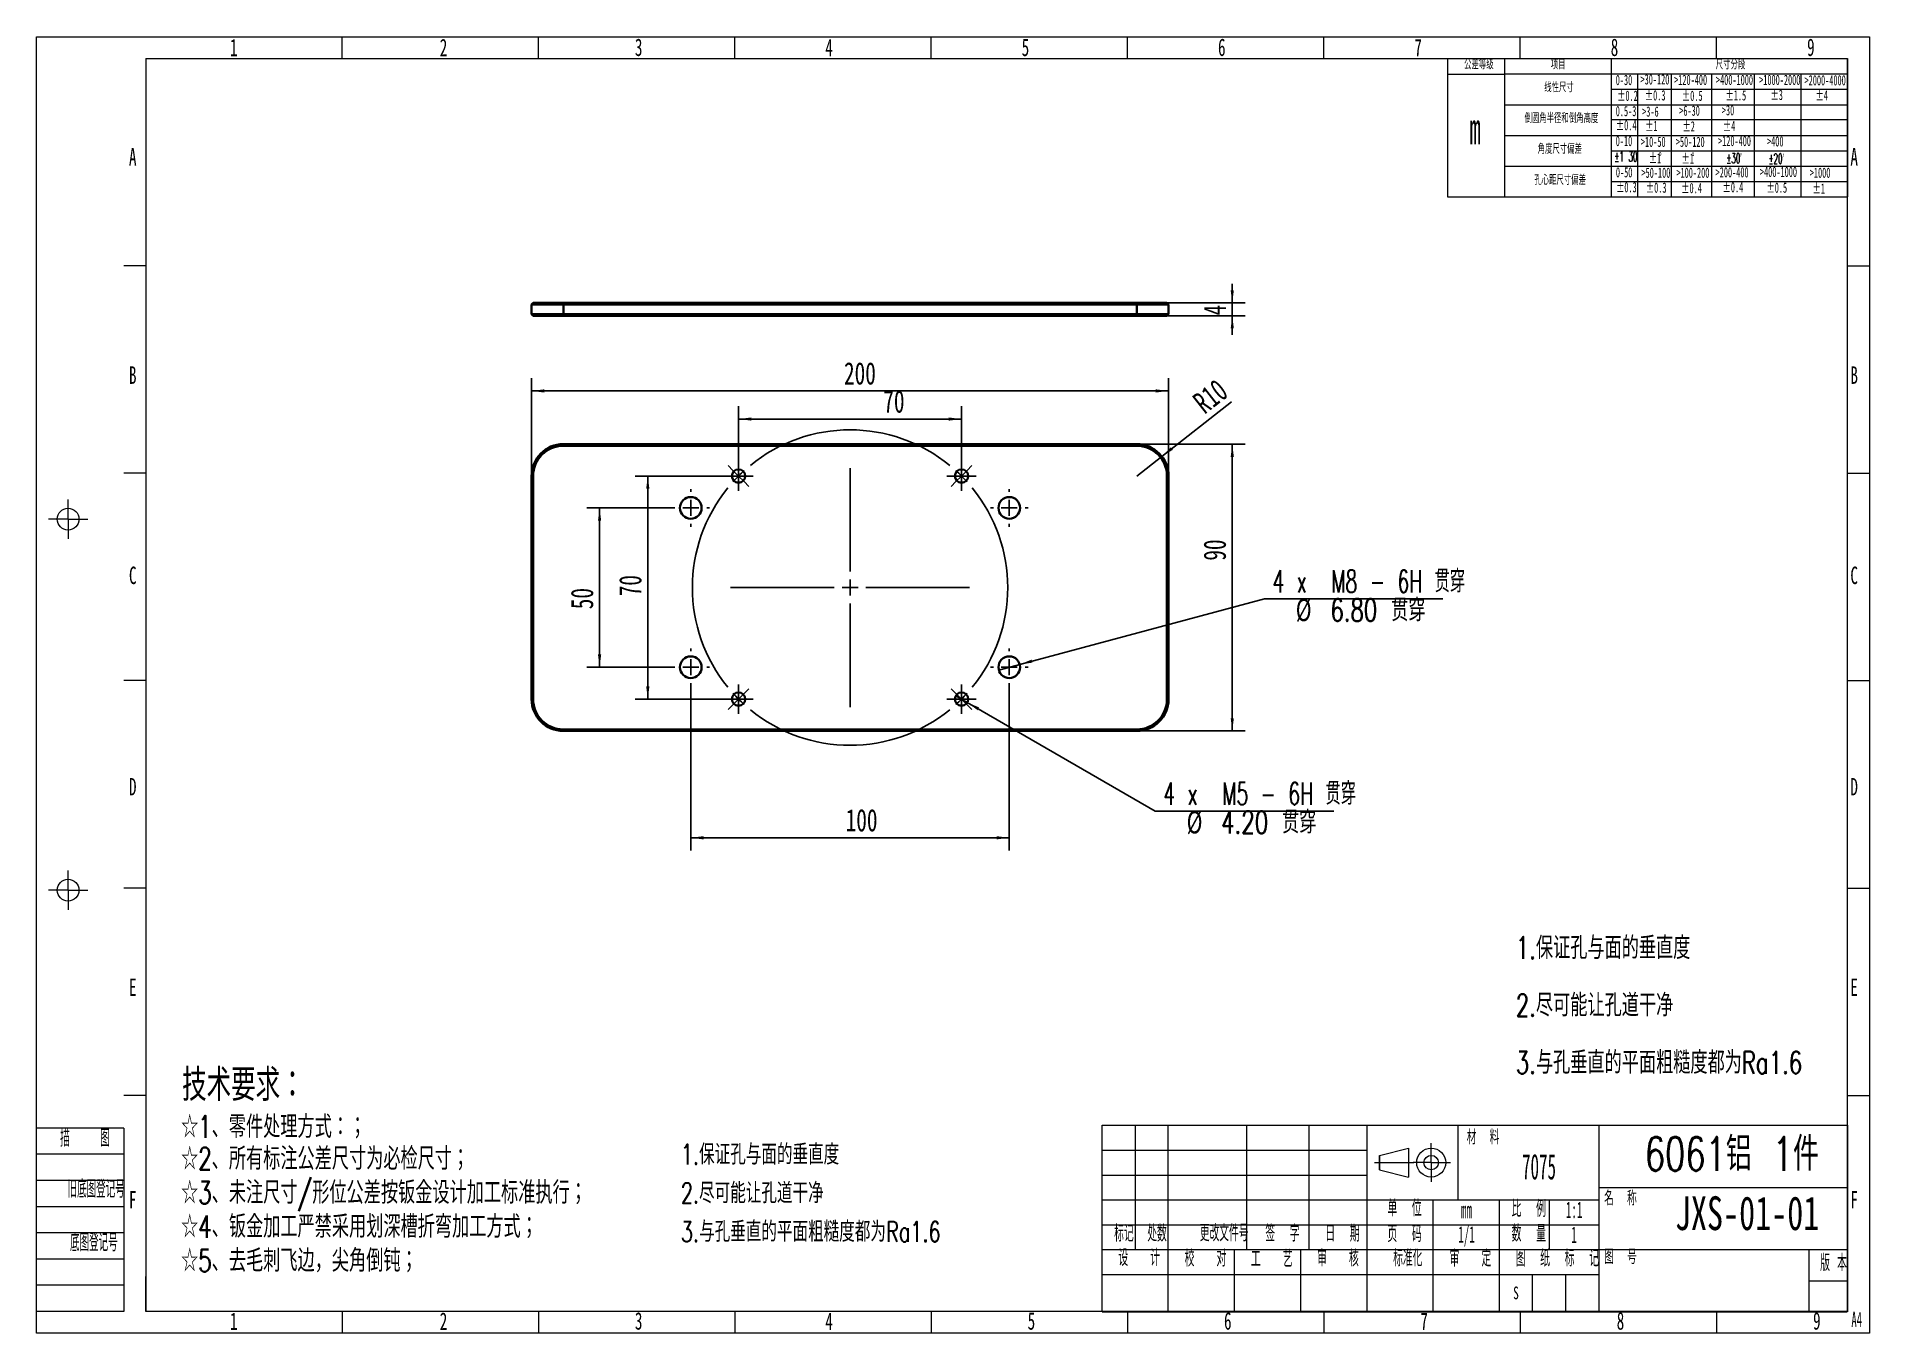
# Model space of a CAD drawing. Header units: millimetres. Extents: x 5 to 292, y 3 to 206.
import ezdxf

# ---------------------------------------------------------------- set-up
doc = ezdxf.new("R2010")
doc.units = ezdxf.units.MM
doc.layers.add('10', color=7, linetype='Continuous')
doc.layers.add('SLD-0', color=7, linetype='Continuous')
doc.layers.add('粗实线层', color=7, linetype='Continuous', lineweight=25)
doc.styles.add('SLDTEXTSTYLE0', font='TXT', dxfattribs={"width": 0.7, "bigfont": 'bigfont'})
doc.styles.add('SLDTEXTSTYLE1', font='TXT', dxfattribs={"width": 0.7})
doc.styles.add('SLDTEXTSTYLE10', font='TXT', dxfattribs={"width": 0.510549})
doc.styles.add('SLDTEXTSTYLE11', font='TXT', dxfattribs={"width": 0.516878})
doc.styles.add('SLDTEXTSTYLE12', font='TXT', dxfattribs={"width": 0.516878, "bigfont": 'bigfont'})
doc.styles.add('SLDTEXTSTYLE13', font='TXT', dxfattribs={"width": 0.62, "bigfont": 'bigfont'})
doc.styles.add('SLDTEXTSTYLE2', font='TXT', dxfattribs={"width": 0.49, "bigfont": 'bigfont'})
doc.styles.add('SLDTEXTSTYLE3', font='TXT', dxfattribs={"width": 0.495, "bigfont": 'bigfont'})
doc.styles.add('SLDTEXTSTYLE4', font='TXT', dxfattribs={"width": 0.496, "bigfont": 'bigfont'})
doc.styles.add('SLDTEXTSTYLE5', font='TXT', dxfattribs={"width": 0.5125, "bigfont": 'bigfont'})
doc.styles.add('SLDTEXTSTYLE6', font='TXT', dxfattribs={"width": 0.49})
doc.styles.add('SLDTEXTSTYLE7', font='TXT', dxfattribs={"width": 0.638186})
doc.styles.add('SLDTEXTSTYLE8', font='TXT', dxfattribs={"width": 0.484951, "bigfont": 'bigfont'})
doc.styles.add('SLDTEXTSTYLE9', font='TXT', dxfattribs={"width": 0.454852, "bigfont": 'bigfont'})
doc.dimstyles.new('SLDDIMSTYLE0', dxfattribs={"dimtxt": 3.5, "dimasz": 2, "dimexe": 0, "dimexo": 0.0625, "dimgap": 0.875, "dimtad": 2, "dimlfac": 2, "dimrnd": 1e-09, "dimzin": 12, "dimdsep": 46, "dimtxsty": 'SLDTEXTSTYLE1', "dimsah": 1, "dimcen": 0.09, "dimadec": 0, "dimazin": 3, "dimtfac": 1, "dimtmove": 0, "dimatfit": 0, "dimfxl": 0, "dimfrac": 2, "dimtolj": 1, "dimtzin": 12, "dimarcsym": 0})
doc.dimstyles.new('SLDDIMSTYLE1', dxfattribs={"dimtxt": 3.5, "dimasz": 2, "dimexe": 0, "dimexo": 0.0625, "dimgap": 0.875, "dimtad": 2, "dimlfac": 2, "dimrnd": 1e-09, "dimzin": 12, "dimdsep": 46, "dimtxsty": 'SLDTEXTSTYLE1', "dimsah": 1, "dimcen": 0.09, "dimadec": 0, "dimazin": 3, "dimtfac": 1, "dimtofl": 0, "dimtmove": 0, "dimatfit": 3, "dimfxl": 0, "dimfrac": 2, "dimtolj": 1, "dimtzin": 12, "dimarcsym": 0})
doc.dimstyles.new('SLDDIMSTYLE2', dxfattribs={"dimtxt": 3.5, "dimasz": 2, "dimexe": 0, "dimexo": 0.0625, "dimgap": 0.875, "dimtad": 2, "dimlfac": 2, "dimrnd": 1e-09, "dimzin": 12, "dimdsep": 46, "dimtxsty": 'SLDTEXTSTYLE1', "dimsah": 1, "dimcen": 0, "dimadec": 0, "dimazin": 3, "dimtfac": 1, "dimtofl": 0, "dimtmove": 0, "dimatfit": 3, "dimfxl": 0, "dimfrac": 2, "dimtolj": 1, "dimtzin": 12, "dimarcsym": 0})
doc.dimstyles.new('SLDDIMSTYLE3', dxfattribs={"dimtxt": 3.5, "dimasz": 2, "dimexe": 0, "dimexo": 0.0625, "dimgap": 0.875, "dimtad": 0, "dimtih": 1, "dimtoh": 1, "dimdec": 6, "dimlfac": 2, "dimrnd": 1e-09, "dimzin": 12, "dimdsep": 46, "dimtxsty": 'SLDTEXTSTYLE1', "dimblk1": 'NONE', "dimsah": 1, "dimcen": 0, "dimadec": 0, "dimazin": 3, "dimtfac": 1, "dimtmove": 0, "dimatfit": 3, "dimldrblk": 'NONE', "dimfxl": 0, "dimfrac": 2, "dimtolj": 1, "dimtzin": 12, "dimarcsym": 0})

# ---------------------------------------------------------------- blocks, each defined once
blk = doc.blocks.new('SW_NOTE_0')
at = {"layer": '粗实线层', "color": 0, "char_height": 3.5, "attachment_point": 1, "style": 'SLDTEXTSTYLE0'}
for s, insert in [('1.保证孔与面的垂直度', (0, 4.51)), ('2.尽可能让孔道干净', (0, -4.49)), ('3.与孔垂直的平面粗糙度都为Ra1.6', (0, -13.49))]:
    blk.add_mtext(s, dxfattribs=dict(at, insert=insert))
blk = doc.blocks.new('SW_NOTE_0_1')
at = {"layer": 'SLD-0', "color": 0, "char_height": 3.5, "attachment_point": 1, "style": 'SLDTEXTSTYLE0'}
for s, insert in [('☆2、所有标注公差尺寸为必检尺寸；', (0, 4.51)), ('☆3、未注尺寸/形位公差按钣金设计加工标准执行；', (0, -0.82)), ('☆4、钣金加工严禁采用划深槽折弯加工方式；', (0, -6.15)), ('☆5、去毛刺飞边，尖角倒钝；', (0, -11.48))]:
    blk.add_mtext(s, dxfattribs=dict(at, insert=insert))
blk = doc.blocks.new('SW_NOTE_0_2')
at = {"layer": 'SLD-0', "color": 0, "char_height": 1.6, "attachment_point": 1, "style": 'SLDTEXTSTYLE11'}
for s, insert in [('±1', (0, 2.06)), ('°', (1.55, 2.19))]:
    blk.add_mtext(s, dxfattribs=dict(at, insert=insert))
blk = doc.blocks.new('SW_NOTE_0_3')
at = {"layer": 'SLD-0', "color": 0, "char_height": 1.6, "attachment_point": 1, "style": 'SLDTEXTSTYLE11'}
for s, insert in [('±1', (0, 2.06)), ('°', (1.55, 2.19))]:
    blk.add_mtext(s, dxfattribs=dict(at, insert=insert))
blk = doc.blocks.new('SW_NOTE_0_4')
at = {"layer": '粗实线层', "color": 0, "char_height": 3.175, "attachment_point": 1, "style": 'SLDTEXTSTYLE0'}
for s, insert in [('1.保证孔与面的垂直度', (0, 4.09)), ('2.尽可能让孔道干净', (0, -1.97)), ('3.与孔垂直的平面粗糙度都为Ra1.6', (0, -8.03))]:
    blk.add_mtext(s, dxfattribs=dict(at, insert=insert))
blk = doc.blocks.new('_D')
at = {"layer": '10'}
for p, q in [((192.19, 164.46), (192.19, 167.46)), ((177.19, 164.46), (194.19, 164.46)), ((192.19, 164.46), (192.19, 162.46)), ((177.19, 162.46), (194.19, 162.46)), ((192.19, 162.46), (192.19, 159.46))]:
    blk.add_line(p, q, dxfattribs=at)
for points in [[(192.19, 164.46), (192.44, 166.46), (191.94, 166.46)], [(192.19, 162.46), (191.94, 160.46), (192.44, 160.46)]]:
    blk.add_solid(points, dxfattribs=at)
at = {"layer": '10', "insert": (187.68, 162.52), "char_height": 3.5, "attachment_point": 1, "rotation": 90, "style": 'SLDTEXTSTYLE1'}
blk.add_mtext('4', dxfattribs=at)
blk = doc.blocks.new('_D_1')
at = {"layer": '10'}
for p, q in [((82.19, 137.31), (82.19, 152.66)), ((182.19, 137.31), (182.19, 152.66)), ((82.19, 150.66), (182.19, 150.66))]:
    blk.add_line(p, q, dxfattribs=at)
for points in [[(82.19, 150.66), (84.19, 150.41), (84.19, 150.91)], [(182.19, 150.66), (180.19, 150.91), (180.19, 150.41)]]:
    blk.add_solid(points, dxfattribs=at)
at = {"layer": '10', "insert": (131.24, 155.17), "char_height": 3.5, "attachment_point": 1, "style": 'SLDTEXTSTYLE1'}
blk.add_mtext('200', dxfattribs=at)
blk = doc.blocks.new('_D_2')
at = {"layer": '10'}
for p, q in [((177.19, 142.31), (194.19, 142.31)), ((192.19, 142.31), (192.19, 97.31)), ((177.19, 97.31), (194.19, 97.31))]:
    blk.add_line(p, q, dxfattribs=at)
for points in [[(192.19, 142.31), (191.94, 140.31), (192.44, 140.31)], [(192.19, 97.31), (192.44, 99.31), (191.94, 99.31)]]:
    blk.add_solid(points, dxfattribs=at)
at = {"layer": '10', "insert": (187.68, 124.03), "char_height": 3.5, "attachment_point": 1, "rotation": 90, "style": 'SLDTEXTSTYLE1'}
blk.add_mtext('90', dxfattribs=at)
blk = doc.blocks.new('_D_3')
at = {"layer": '10'}
for p, q in [((107.19, 104.36), (107.19, 78.55)), ((157.19, 104.36), (157.19, 78.55)), ((107.19, 80.55), (157.19, 80.55))]:
    blk.add_line(p, q, dxfattribs=at)
for points in [[(107.19, 80.55), (109.19, 80.3), (109.19, 80.8)], [(157.19, 80.55), (155.19, 80.8), (155.19, 80.3)]]:
    blk.add_solid(points, dxfattribs=at)
at = {"layer": '10', "insert": (131.5, 85.06), "char_height": 3.5, "attachment_point": 1, "style": 'SLDTEXTSTYLE1'}
blk.add_mtext('100', dxfattribs=at)
blk = doc.blocks.new('_D_4')
at = {"layer": '10'}
for p, q in [((104.24, 132.31), (90.87, 132.31)), ((92.87, 132.31), (92.87, 107.31)), ((104.24, 107.31), (90.87, 107.31))]:
    blk.add_line(p, q, dxfattribs=at)
for points in [[(92.87, 132.31), (92.62, 130.31), (93.12, 130.31)], [(92.87, 107.31), (93.12, 109.31), (92.62, 109.31)]]:
    blk.add_solid(points, dxfattribs=at)
at = {"layer": '10', "insert": (88.36, 116.41), "char_height": 3.5, "attachment_point": 1, "rotation": 90, "style": 'SLDTEXTSTYLE1'}
blk.add_mtext('50', dxfattribs=at)
blk = doc.blocks.new('_D_5')
at = {"layer": '10'}
for p, q in [((112.39, 137.31), (98.44, 137.31)), ((100.44, 137.31), (100.44, 102.31)), ((112.39, 102.31), (98.44, 102.31))]:
    blk.add_line(p, q, dxfattribs=at)
for points in [[(100.44, 137.31), (100.19, 135.31), (100.69, 135.31)], [(100.44, 102.31), (100.69, 104.31), (100.19, 104.31)]]:
    blk.add_solid(points, dxfattribs=at)
at = {"layer": '10', "insert": (95.93, 118.44), "char_height": 3.5, "attachment_point": 1, "rotation": 90, "style": 'SLDTEXTSTYLE1'}
blk.add_mtext('70', dxfattribs=at)
blk = doc.blocks.new('_D_6')
at = {"layer": '10'}
for p, q in [((114.69, 139.61), (114.69, 148.25)), ((149.69, 139.61), (149.69, 148.25)), ((149.69, 146.25), (114.69, 146.25))]:
    blk.add_line(p, q, dxfattribs=at)
for points in [[(114.69, 146.25), (116.69, 146), (116.69, 146.5)], [(149.69, 146.25), (147.69, 146.5), (147.69, 146)]]:
    blk.add_solid(points, dxfattribs=at)
at = {"layer": '10', "insert": (137.41, 150.76), "char_height": 3.5, "attachment_point": 1, "style": 'SLDTEXTSTYLE1'}
blk.add_mtext('70', dxfattribs=at)
blk = doc.blocks.new('_D_7')
at = {"layer": '10'}
for q in [(192.08, 148.96), (177.19, 137.31)]:
    blk.add_line((181.13, 140.39), q, dxfattribs=at)
blk.add_solid([(181.13, 140.39), (182.86, 141.43), (182.55, 141.82)], dxfattribs=at)
at = {"layer": '10', "insert": (185.69, 149.66), "char_height": 3.5, "attachment_point": 1, "rotation": 38.0245, "style": 'SLDTEXTSTYLE1'}
blk.add_mtext('R10', dxfattribs=at)
blk = doc.blocks.new('_D_8')
at = {"layer": '10'}
for p, q in [((148.78, 102.84), (150.6, 101.78)), ((150.6, 101.78), (180.11, 84.73)), ((180.11, 84.73), (208.13, 84.73))]:
    blk.add_line(p, q, dxfattribs=at)
blk.add_solid([(150.6, 101.78), (152.2, 100.57), (152.45, 101)], dxfattribs=at)
at = {"layer": '10', "char_height": 3.5, "attachment_point": 1}
for s, insert, style in [('4 x  M5 - 6H 贯穿', (181.36, 89.24), 'SLDTEXTSTYLE13'), ('%%c', (185.03, 84.74), 'SLDTEXTSTYLE1'), ('4.20 贯穿', (190.46, 84.73), 'SLDTEXTSTYLE0')]:
    blk.add_mtext(s, dxfattribs=dict(at, insert=insert, style=style))
blk = doc.blocks.new('_None')
blk = doc.blocks.new('_D_9')
at = {"layer": '10'}
for p, q in [((158.83, 107.75), (197.24, 118.03)), ((197.24, 118.03), (225.25, 118.03)), ((155.54, 106.87), (158.83, 107.75))]:
    blk.add_line(p, q, dxfattribs=at)
blk.add_solid([(158.83, 107.75), (160.83, 108.03), (160.7, 108.51)], dxfattribs=at)
at = {"layer": '10', "char_height": 3.5, "attachment_point": 1}
for s, insert, style in [('4 x  M8 - 6H 贯穿', (198.49, 122.55), 'SLDTEXTSTYLE13'), ('%%c', (202.16, 118.05), 'SLDTEXTSTYLE1'), ('6.80 贯穿', (207.59, 118.03), 'SLDTEXTSTYLE0')]:
    blk.add_mtext(s, dxfattribs=dict(at, insert=insert, style=style))
blk = doc.blocks.new('SW_CENTERMARKSYMBOL_0')
at = {"layer": '10', "color": 0}
for p, q in [((-0.88, 35.88), (-1.63, 36.63)), ((0, 35), (-0.88, 35.88)), ((0, 35), (0.88, 34.12)), ((17.5, 20), (17.5, 36.25)), ((35, 35), (34.12, 34.12)), ((35, 35), (35.88, 35.88)), ((35.88, 35.88), (36.63, 36.63)), ((0.88, 34.12), (1.63, 33.37)), ((34.12, 34.12), (33.37, 33.37)), ((15, 17.5), (-1.25, 17.5)), ((17.5, 17.5), (16.25, 17.5)), ((17.5, 17.5), (17.5, 18.75)), ((17.5, 17.5), (17.5, 16.25)), ((17.5, 17.5), (18.75, 17.5)), ((20, 17.5), (36.25, 17.5)), ((17.5, 15), (17.5, -1.25)), ((0, 0), (-0.88, -0.88)), ((0, 0), (0.88, 0.88)), ((0.88, 0.88), (1.63, 1.63)), ((34.12, 0.88), (33.37, 1.63)), ((35, 0), (34.12, 0.88)), ((35, 0), (35.88, -0.88)), ((-0.88, -0.88), (-1.63, -1.63)), ((35.88, -0.88), (36.63, -1.63))]:
    blk.add_line(p, q, dxfattribs=at)
for start, end in [(50.7877, 129.2123), (135, 137.8939), (132.1061, 135), (45, 47.8939), (42.1061, 45), (140.7877, 219.2123), (320.7877, 39.2123), (222.1061, 225), (312.1061, 315), (315, 317.8939), (225, 227.8939), (230.7877, 309.2123)]:
    blk.add_arc((17.5, 17.5), 24.75, start, end, dxfattribs=at)
blk = doc.blocks.new('SW_CENTERMARKSYMBOL_1')
at = {"layer": '10', "color": 0}
for p, q in [((0, 2.5), (0, 2.95)), ((-2.5, 0), (-2.95, 0)), ((0, 0), (-1.25, 0)), ((0, 0), (0, 1.25)), ((0, 0), (0, -1.25)), ((0, 0), (1.25, 0)), ((2.5, 0), (2.95, 0)), ((0, -2.5), (0, -2.95))]:
    blk.add_line(p, q, dxfattribs=at)
blk = doc.blocks.new('SW_CENTERMARKSYMBOL_2')
at = {"layer": '10', "color": 0}
for p, q in [((0, 2.5), (0, 2.95)), ((-2.5, 0), (-2.95, 0)), ((0, 0), (-1.25, 0)), ((0, 0), (0, 1.25)), ((0, 0), (0, -1.25)), ((0, 0), (1.25, 0)), ((2.5, 0), (2.95, 0)), ((0, -2.5), (0, -2.95))]:
    blk.add_line(p, q, dxfattribs=at)
blk = doc.blocks.new('SW_CENTERMARKSYMBOL_3')
at = {"layer": '10', "color": 0}
for p, q in [((0, 2.5), (0, 2.95)), ((-2.5, 0), (-2.95, 0)), ((0, 0), (-1.25, 0)), ((0, 0), (0, 1.25)), ((0, 0), (0, -1.25)), ((0, 0), (1.25, 0)), ((2.5, 0), (2.95, 0)), ((0, -2.5), (0, -2.95))]:
    blk.add_line(p, q, dxfattribs=at)
blk = doc.blocks.new('SW_CENTERMARKSYMBOL_4')
at = {"layer": '10', "color": 0}
for p, q in [((0, 2.5), (0, 2.95)), ((-2.5, 0), (-2.95, 0)), ((0, 0), (-1.25, 0)), ((0, 0), (0, 1.25)), ((0, 0), (0, -1.25)), ((0, 0), (1.25, 0)), ((2.5, 0), (2.95, 0)), ((0, -2.5), (0, -2.95))]:
    blk.add_line(p, q, dxfattribs=at)
blk = doc.blocks.new('SW_CENTERMARKSYMBOL_5')
at = {"layer": '10', "color": 0}
for p, q in [((-1.25, 0), (-2.3, 0)), ((0, 0), (-1.25, 0)), ((0, 1.25), (0, 2.3)), ((0, 0), (0, 1.25)), ((0, 0), (0, -1.25)), ((0, 0), (1.25, 0)), ((1.25, 0), (2.3, 0)), ((0, -1.25), (0, -2.3))]:
    blk.add_line(p, q, dxfattribs=at)
blk = doc.blocks.new('SW_CENTERMARKSYMBOL_6')
at = {"layer": '10', "color": 0}
for p, q in [((-1.25, 0), (-2.3, 0)), ((0, 0), (-1.25, 0)), ((0, 1.25), (0, 2.3)), ((0, 0), (0, 1.25)), ((0, 0), (0, -1.25)), ((0, 0), (1.25, 0)), ((1.25, 0), (2.3, 0)), ((0, -1.25), (0, -2.3))]:
    blk.add_line(p, q, dxfattribs=at)
blk = doc.blocks.new('SW_CENTERMARKSYMBOL_7')
at = {"layer": '10', "color": 0}
for p, q in [((-1.25, 0), (-2.3, 0)), ((0, 0), (-1.25, 0)), ((0, 1.25), (0, 2.3)), ((0, 0), (0, 1.25)), ((0, 0), (0, -1.25)), ((0, 0), (1.25, 0)), ((1.25, 0), (2.3, 0)), ((0, -1.25), (0, -2.3))]:
    blk.add_line(p, q, dxfattribs=at)
blk = doc.blocks.new('SW_CENTERMARKSYMBOL_8')
at = {"layer": '10', "color": 0}
for p, q in [((-1.25, 0), (-2.3, 0)), ((0, 0), (-1.25, 0)), ((0, 1.25), (0, 2.3)), ((0, 0), (0, 1.25)), ((0, 0), (0, -1.25)), ((0, 0), (1.25, 0)), ((1.25, 0), (2.3, 0)), ((0, -1.25), (0, -2.3))]:
    blk.add_line(p, q, dxfattribs=at)

msp = doc.modelspace()

# ---------------------------------------------------------------- linework, layer by layer
at = {"color": 7, "linetype": 'Continuous', "lineweight": 35}
for p, q in [((82.18711473, 164.20993244), (82.43711473, 164.45993244)), ((87.18711473, 164.20993244), (82.18711473, 164.20993244)), ((82.18711473, 162.70993244), (82.18711473, 164.20993244)), ((82.43711473, 164.45993244), (87.18711473, 164.45993244)), ((87.18711473, 164.45993244), (177.18711473, 164.45993244)), ((87.18711473, 164.45993244), (87.18711473, 164.20993244)), ((87.18711473, 164.20993244), (87.18711473, 162.70993244)), ((177.18711473, 164.20993244), (87.18711473, 164.20993244)), ((177.18711473, 164.45993244), (181.93711473, 164.45993244)), ((177.18711473, 164.45993244), (177.18711473, 164.20993244)), ((177.18711473, 162.70993244), (177.18711473, 164.20993244)), ((182.18711473, 164.20993244), (177.18711473, 164.20993244)), ((181.93711473, 164.45993244), (182.18711473, 164.20993244)), ((182.18711473, 164.20993244), (182.18711473, 162.70993244)), ((82.18711473, 162.70993244), (87.18711473, 162.70993244)), ((82.43711473, 162.45993244), (82.18711473, 162.70993244)), ((87.18711473, 162.45993244), (82.43711473, 162.45993244)), ((87.18711473, 162.70993244), (87.18711473, 162.45993244)), ((87.18711473, 162.70993244), (177.18711473, 162.70993244)), ((177.18711473, 162.45993244), (87.18711473, 162.45993244)), ((177.18711473, 162.70993244), (177.18711473, 162.45993244)), ((177.18711473, 162.70993244), (182.18711473, 162.70993244)), ((181.93711473, 162.45993244), (177.18711473, 162.45993244)), ((182.18711473, 162.70993244), (181.93711473, 162.45993244)), ((87.18711473, 142.31002454), (87.18711473, 142.06002454)), ((87.18711473, 142.31002454), (177.18711473, 142.31002454)), ((177.18711473, 142.06002454), (87.18711473, 142.06002454)), ((177.18711473, 142.31002454), (177.18711473, 142.06002454)), ((82.18711473, 137.31002454), (82.43711473, 137.31002454)), ((82.18711473, 102.31002454), (82.18711473, 137.31002454)), ((82.43711473, 137.31002454), (82.43711473, 102.31002454)), ((181.93711473, 137.31002454), (182.18711473, 137.31002454)), ((181.93711473, 102.31002454), (181.93711473, 137.31002454)), ((182.18711473, 137.31002454), (182.18711473, 102.31002454)), ((82.18711473, 102.31002454), (82.43711473, 102.31002454)), ((181.93711473, 102.31002454), (182.18711473, 102.31002454)), ((87.18711473, 97.56002454), (177.18711473, 97.56002454)), ((87.18711473, 97.56002454), (87.18711473, 97.31002454)), ((177.18711473, 97.31002454), (87.18711473, 97.31002454)), ((177.18711473, 97.56002454), (177.18711473, 97.31002454))]:
    msp.add_line(p, q, dxfattribs=at)
for centre, radius in [((114.68711473, 137.31002454), 1.05), ((149.68711473, 137.31002454), 1.05), ((107.18711473, 132.31002454), 1.7), ((157.18711473, 132.31002454), 1.7), ((107.18711473, 107.31002454), 1.7), ((157.18711473, 107.31002454), 1.7), ((114.68711473, 102.31002454), 1.05), ((149.68711473, 102.31002454), 1.05)]:
    msp.add_circle(centre, radius, dxfattribs=at)
for centre, radius, start, end in [((87.18711473, 137.31002454), 5, 90, 180), ((87.18711473, 137.31002454), 4.75, 90, 180), ((177.18711473, 137.31002454), 5, 0, 90), ((177.18711473, 137.31002454), 4.75, 0, 90), ((87.18711473, 102.31002454), 5, 180, 270), ((87.18711473, 102.31002454), 4.75, 180, 270), ((177.18711473, 102.31002454), 4.75, 270, 0), ((177.18711473, 102.31002454), 5, 270, 0)]:
    msp.add_arc(centre, radius, start, end, dxfattribs=at)
at = {"layer": 'SLD-0', "color": 179, "linetype": 'Continuous', "lineweight": 18}
for p, q in [((4.5, 2.8), (4.5, 206.245)), ((4.5, 206.245), (292.2, 206.245)), ((52.45, 202.82), (52.45, 206.245)), ((83.275, 202.82), (83.275, 206.245)), ((114.1, 202.82), (114.1, 206.245)), ((144.925, 202.82), (144.925, 206.245)), ((144.925, 202.82), (144.925, 206.245)), ((175.75, 202.82), (175.75, 206.245)), ((175.75, 202.82), (175.75, 206.245)), ((206.575, 202.82), (206.575, 206.245)), ((206.575, 202.82), (206.575, 206.245)), ((237.4, 202.82), (237.4, 206.245)), ((237.4, 202.82), (237.4, 206.245)), ((268.225, 202.82), (268.225, 206.245)), ((268.225, 202.82), (268.225, 206.245)), ((292.2, 206.245), (292.2, 2.8)), ((21.625, 202.82), (288.775, 202.82)), ((21.625, 202.82), (21.625, 6.225)), ((225.98356065, 202.79343529), (288.775, 202.82)), ((225.98356065, 202.79343529), (225.98356065, 181.10971346)), ((234.92756055, 202.79343529), (234.92756055, 181.10971346)), ((251.66794954, 202.79343529), (251.66794954, 181.10971346)), ((288.775, 6.225), (288.775, 202.82)), ((288.775, 202.82), (288.77500592, 181.10971346)), ((225.98356065, 200.37334455), (234.90726248, 200.37334455)), ((234.92756055, 200.38843529), (288.7612229, 200.38843529)), ((255.79653299, 200.38843529), (255.79653299, 197.98343529)), ((261.07164404, 200.38843529), (261.07164404, 181.10971346)), ((267.44633828, 200.38843529), (267.44633828, 181.10971346)), ((274.09728295, 200.38843529), (274.09728295, 193.23939289)), ((281.43614444, 200.38843529), (281.43614444, 193.23939289)), ((251.69899424, 197.98343529), (288.7612229, 197.98343529)), ((255.79653299, 197.98005942), (255.79653299, 195.57505942)), ((234.92756055, 195.53971346), (288.7612229, 195.53971346)), ((251.69899424, 193.26851212), (288.77500261, 193.26851212)), ((255.79653299, 195.53971346), (255.79653299, 181.10971346)), ((274.09728295, 193.13471346), (274.09728295, 181.10971346)), ((281.43614444, 193.13471346), (281.43614444, 181.10971346)), ((234.92756055, 190.72971346), (288.77500592, 190.72971346)), ((251.67791027, 188.32471346), (288.77500592, 188.32471346)), ((234.92756055, 185.91971346), (288.77500592, 185.91971346)), ((251.67791027, 183.51471346), (288.77500592, 183.51471346)), ((225.98356065, 181.10971346), (288.7612229, 181.10971346)), ((21.625, 170.2825), (18.2, 170.2825)), ((288.775, 170.2825), (292.2, 170.2825)), ((21.625, 137.745), (18.2, 137.745)), ((288.775, 137.745), (292.2, 137.745)), ((9.432, 130.5525), (9.432, 133.635)), ((9.432, 130.5525), (6.3495, 130.5525)), ((9.432, 130.5525), (12.5145, 130.5525)), ((9.432, 130.5525), (9.432, 127.47)), ((21.625, 105.2075), (18.2, 105.2075)), ((288.775, 105.2075), (292.2, 105.2075)), ((9.432, 72.3275), (9.432, 75.41)), ((9.432, 72.3275), (6.3495, 72.3275)), ((9.432, 72.3275), (9.432, 69.245)), ((9.432, 72.3275), (12.5145, 72.3275)), ((21.625, 72.67), (18.2, 72.67)), ((288.775, 72.67), (292.2, 72.67)), ((21.625, 40.1325), (18.2, 40.1325)), ((288.775, 40.1325), (292.2, 40.1325)), ((18.2, 34.995), (4.5, 34.995)), ((18.2, 34.995), (18.2, 6.225)), ((171.74172092, 6.18589332), (171.74172092, 35.43589332)), ((171.74172092, 35.43589332), (288.74172092, 35.43589332)), ((177.01579711, 15.93589332), (177.01579711, 35.43589332)), ((182.14172092, 6.18589332), (182.14172092, 35.43589332)), ((194.49172092, 15.93589332), (194.49172092, 35.43589332)), ((204.24172092, 15.93589332), (204.24172092, 35.43589332)), ((213.34172092, 6.18589332), (213.34172092, 35.43589332)), ((227.64172092, 23.73589332), (227.64172092, 35.43589332)), ((249.74172092, 35.43589332), (249.74172092, 6.18589332)), ((288.77570954, 35.43589332), (288.77570954, 6.18589332)), ((215.29172092, 30.72339332), (219.84172092, 31.86089332)), ((219.84172092, 31.86089332), (219.84172092, 27.31089332)), ((223.41672092, 29.58589332), (223.41672092, 32.61922665)), ((18.2, 30.885), (4.5, 30.885)), ((171.74172092, 31.53589332), (213.34172092, 31.53589332)), ((214.53338759, 29.58589332), (220.70363951, 29.58589332)), ((215.29172092, 30.72339332), (215.29172092, 28.44839332)), ((215.29172092, 28.44839332), (215.29172092, 30.72339332)), ((223.41672092, 29.58589332), (220.60005425, 29.58589332)), ((223.41672092, 29.58589332), (226.45005425, 29.58589332)), ((223.41672092, 29.58589332), (223.41672092, 26.55255998)), ((18.2, 26.775), (4.5, 26.775)), ((171.74172092, 27.63589332), (213.34172092, 27.63589332)), ((215.29172092, 28.44839332), (219.84172092, 27.31089332)), ((171.74172092, 23.73589332), (213.34172092, 23.73589332)), ((213.34172092, 23.73589332), (249.74172092, 23.73589332)), ((223.74172092, 6.18589332), (223.74172092, 23.73589332)), ((234.14172092, 6.18589332), (234.14172092, 23.73589332)), ((241.94172092, 23.73589332), (241.94172092, 15.93589332)), ((249.74172092, 25.68589332), (288.74172092, 25.68589332)), ((18.2, 22.665), (4.5, 22.665)), ((18.2, 18.555), (4.5, 18.555)), ((171.74172092, 19.83589332), (249.74172092, 19.83589332)), ((18.2, 14.445), (4.5, 14.445)), ((171.74172092, 15.93589332), (249.74172092, 15.93589332)), ((192.54172092, 6.18589332), (192.54172092, 15.93589332)), ((202.94172092, 6.18589332), (202.94172092, 15.93589332)), ((249.74172092, 15.93589332), (288.74172092, 15.93589332)), ((282.77570954, 6.18589332), (282.77570954, 15.93589332)), ((21.625, 6.225), (21.62500023, 11.73924981)), ((171.74172092, 12.03589332), (234.13604885, 12.02247117)), ((234.14172092, 12.03589332), (249.74172092, 12.03589332)), ((239.34172092, 6.18589332), (239.34172092, 12.03589332)), ((244.54172092, 6.18589332), (244.54172092, 12.03589332)), ((18.2, 10.335), (4.5, 10.335)), ((282.77570954, 11.06089332), (288.77570954, 11.06089332)), ((18.2, 6.225), (4.5, 6.225)), ((288.775, 6.225), (21.625, 6.225)), ((165.47500023, 6.22499981), (21.625, 6.22499981)), ((52.45, 6.225), (52.45, 2.8)), ((83.275, 6.225), (83.275, 2.8)), ((114.1, 6.225), (114.1, 2.8)), ((114.1, 6.225), (114.1, 2.8)), ((144.925, 6.225), (144.925, 2.8)), ((144.925, 6.225), (144.925, 2.8)), ((171.74172092, 6.18589332), (288.74172092, 6.18589332)), ((175.75, 6.225), (175.75, 2.8)), ((175.75, 6.225), (175.75, 2.8)), ((206.575, 6.225), (206.575, 2.8)), ((206.575, 6.225), (206.575, 2.8)), ((237.4, 6.225), (237.4, 2.8)), ((237.4, 6.225), (237.4, 2.8)), ((268.225, 6.225), (268.225, 2.8)), ((268.225, 6.225), (268.225, 2.8)), ((292.2, 2.8), (4.5, 2.8))]:
    msp.add_line(p, q, dxfattribs=at)
for centre, radius in [((9.432, 130.5525), 1.7125), ((9.432, 72.3275), 1.7125), ((223.41672092, 29.58589332), 2.275), ((223.41672092, 29.58589332), 1.1375)]:
    msp.add_circle(centre, radius, dxfattribs=at)

# ---------------------------------------------------------------- block references
at = {"layer": '10'}
for name, p in [('SW_CENTERMARKSYMBOL_0', (114.68711473, 102.31002454)), ('SW_CENTERMARKSYMBOL_5', (114.68711473, 137.31002454)), ('SW_CENTERMARKSYMBOL_7', (149.68711473, 137.31002454)), ('SW_CENTERMARKSYMBOL_4', (107.18711473, 132.31002454)), ('SW_CENTERMARKSYMBOL_1', (157.18711473, 132.31002454)), ('SW_CENTERMARKSYMBOL_3', (107.18711473, 107.31002454)), ('SW_CENTERMARKSYMBOL_2', (157.18711473, 107.31002454)), ('SW_CENTERMARKSYMBOL_6', (114.68711473, 102.31002454)), ('SW_CENTERMARKSYMBOL_8', (149.68711473, 102.31002454))]:
    msp.add_blockref(name, p, dxfattribs=at)
at = {"layer": 'SLD-0'}
for name, p in [('SW_NOTE_0_3', (257.57396889, 185.91667024)), ('SW_NOTE_0_2', (262.72521728, 185.84977091)), ('SW_NOTE_0_1', (27.1808347, 27.45355444))]:
    msp.add_blockref(name, p, dxfattribs=at)
at = {"layer": '粗实线层'}
for name, p in [('SW_NOTE_0', (236.70634309, 60.52333734)), ('SW_NOTE_0_4', (105.63149049, 28.36599638))]:
    msp.add_blockref(name, p, dxfattribs=at)

# ---------------------------------------------------------------- texts
at = {"layer": 'SLD-0'}
for s, insert, char_height, attachment_point, style in [('1', (34.85479237, 205.90633217), 2.74, 1, 'SLDTEXTSTYLE7'), ('2', (67.7711555, 205.90633217), 2.74, 1, 'SLDTEXTSTYLE7'), ('3', (98.41433877, 205.95291217), 2.74, 1, 'SLDTEXTSTYLE7'), ('4', (128.29979469, 205.89537217), 2.74, 1, 'SLDTEXTSTYLE7'), ('5', (159.12479469, 205.94195217), 2.74, 1, 'SLDTEXTSTYLE7'), ('6', (189.94979469, 205.95291217), 2.74, 1, 'SLDTEXTSTYLE7'), ('7', (220.77479469, 205.89537217), 2.74, 1, 'SLDTEXTSTYLE7'), ('8', (251.59979469, 205.95291217), 2.74, 1, 'SLDTEXTSTYLE7'), ('9', (282.42479469, 205.95291217), 2.74, 1, 'SLDTEXTSTYLE7'), ('公差等级', (228.58686198, 202.73166996), 1.6, 1, 'SLDTEXTSTYLE12'), ('项目', (242.19254182, 202.70985567), 1.6, 1, 'SLDTEXTSTYLE12'), ('尺寸分段', (268.09239859, 202.7221089), 1.6, 1, 'SLDTEXTSTYLE12'), ('线性尺寸', (241.16365296, 199.12763548), 1.6, 1, 'SLDTEXTSTYLE12'), ('0-30', (252.38790599, 200.2530059), 1.6, 1, 'SLDTEXTSTYLE11'), ('>30-120', (256.27705464, 200.34199216), 1.6, 1, 'SLDTEXTSTYLE11'), ('>120-400', (261.55730104, 200.27509283), 1.6, 1, 'SLDTEXTSTYLE11'), ('>400-1000', (268.11809631, 200.27509283), 1.6, 1, 'SLDTEXTSTYLE11'), ('>1000-2000', (274.90283965, 200.27509283), 1.6, 1, 'SLDTEXTSTYLE11'), ('>2000-4000', (282.03154139, 200.2081935), 1.6, 1, 'SLDTEXTSTYLE11'), ('±0.2', (252.61708565, 197.7777307), 1.6, 1, 'SLDTEXTSTYLE11'), ('±0.3', (256.96554208, 197.84463003), 1.6, 1, 'SLDTEXTSTYLE11'), ('±0.5', (262.78085723, 197.77366624), 1.6, 1, 'SLDTEXTSTYLE11'), ('±1.5', (269.62817333, 197.84056557), 1.6, 1, 'SLDTEXTSTYLE11'), ('±3', (276.68997574, 197.9074649), 1.6, 1, 'SLDTEXTSTYLE11'), ('±4', (283.76123991, 197.84056557), 1.6, 1, 'SLDTEXTSTYLE11'), ('m', (229.43537986, 194.3516777), 5, 1, 'SLDTEXTSTYLE11'), ('倒圆角半径和倒角高度', (238.0745651, 194.28491498), 1.6, 1, 'SLDTEXTSTYLE12'), ('0.5-3', (252.38790599, 195.36935483), 1.6, 1, 'SLDTEXTSTYLE11'), ('±0.4', (252.41638766, 193.16167695), 1.6, 1, 'SLDTEXTSTYLE11'), ('>3-6', (256.53566443, 195.3024555), 1.6, 1, 'SLDTEXTSTYLE11'), ('±1', (257.00919271, 193.03369047), 1.6, 1, 'SLDTEXTSTYLE11'), ('>6-30', (262.35590612, 195.43625416), 1.6, 1, 'SLDTEXTSTYLE11'), ('±2', (262.87308502, 192.97260331), 1.6, 1, 'SLDTEXTSTYLE11'), ('>30', (269.04583909, 195.50315349), 1.6, 1, 'SLDTEXTSTYLE11'), ('±4', (269.22614902, 193.03369047), 1.6, 1, 'SLDTEXTSTYLE11'), ('0-10', (252.38790599, 190.68640175), 1.6, 1, 'SLDTEXTSTYLE11'), ('>10-50', (256.33496644, 190.55260309), 1.6, 1, 'SLDTEXTSTYLE11'), ('>50-120', (261.82071148, 190.55260309), 1.6, 1, 'SLDTEXTSTYLE11'), ('>120-400', (268.44374512, 190.68640175), 1.6, 1, 'SLDTEXTSTYLE11'), ('>400', (276.13716804, 190.61950242), 1.6, 1, 'SLDTEXTSTYLE11'), ('A', (18.98775, 188.76584451), 2.74, 1, 'SLDTEXTSTYLE7'), ('角度尺寸偏差', (240.13456495, 189.46704233), 1.6, 1, 'SLDTEXTSTYLE12'), ('±1 30′', (252.17817774, 188.23746002), 1.5875, 1, 'SLDTEXTSTYLE12'), ('±30′', (269.7496469, 187.97917863), 1.6, 1, 'SLDTEXTSTYLE12'), ('±20′', (276.37268054, 187.9122793), 1.6, 1, 'SLDTEXTSTYLE12'), ('A', (289.22025, 188.76584451), 2.74, 1, 'SLDTEXTSTYLE7'), ('孔心距尺寸偏差', (239.60891967, 184.59683364), 1.6, 1, 'SLDTEXTSTYLE12'), ('0-50', (252.41302787, 185.7688585), 1.6, 1, 'SLDTEXTSTYLE11'), ('>50-100', (256.42698765, 185.70195917), 1.6, 1, 'SLDTEXTSTYLE11'), ('>100-200', (261.91273269, 185.70195917), 1.6, 1, 'SLDTEXTSTYLE11'), ('>200-400', (268.06747102, 185.7688585), 1.6, 1, 'SLDTEXTSTYLE11'), ('>400-1000', (275.02500131, 185.83575783), 1.6, 1, 'SLDTEXTSTYLE11'), ('>1000', (282.85222289, 185.70195917), 1.6, 1, 'SLDTEXTSTYLE11'), ('±0.3', (252.44150954, 183.42738196), 1.6, 1, 'SLDTEXTSTYLE11'), ('±0.3', (257.12446262, 183.36048263), 1.6, 1, 'SLDTEXTSTYLE11'), ('±0.4', (262.67710698, 183.2935833), 1.6, 1, 'SLDTEXTSTYLE11'), ('±0.4', (269.16634197, 183.42738196), 1.6, 1, 'SLDTEXTSTYLE11'), ('±0.5', (276.05697293, 183.36048263), 1.6, 1, 'SLDTEXTSTYLE11'), ('±1', (283.28210054, 183.22668397), 1.6, 1, 'SLDTEXTSTYLE11'), ('B', (18.98775, 154.515376), 2.74, 1, 'SLDTEXTSTYLE7'), ('B', (289.22025, 154.515376), 2.74, 1, 'SLDTEXTSTYLE7'), ('C', (18.98775, 123.09791224), 2.74, 1, 'SLDTEXTSTYLE7'), ('C', (289.22025, 123.09791224), 2.74, 1, 'SLDTEXTSTYLE7'), ('D', (18.98775, 89.93409026), 2.74, 1, 'SLDTEXTSTYLE7'), ('D', (289.22025, 89.93409026), 2.74, 1, 'SLDTEXTSTYLE7'), ('E', (18.98775, 58.46958314), 2.74, 1, 'SLDTEXTSTYLE7'), ('E', (289.22025, 58.46958314), 2.74, 1, 'SLDTEXTSTYLE7'), ('描    图', (12.07972112, 34.80982208), 2.74, 2, 'SLDTEXTSTYLE8'), ('材  料', (228.99398658, 34.72333889), 2.275, 1, 'SLDTEXTSTYLE5'), ('7075', (240.3458356, 30.95020203), 4, 2, 'SLDTEXTSTYLE6'), ('旧底图登记号', (13.84740014, 26.80770643), 2.74, 2, 'SLDTEXTSTYLE9'), ('F', (18.98775, 25.13718808), 2.74, 1, 'SLDTEXTSTYLE7'), ('单  位', (219.23866553, 23.7355639), 2.6, 2, 'SLDTEXTSTYLE3'), ('比  例', (238.73685993, 23.6570564), 2.6, 2, 'SLDTEXTSTYLE3'), ('1:1', (245.85526251, 23.47228704), 2.6, 2, 'SLDTEXTSTYLE6'), ('名  称', (250.57038772, 25.14183363), 2.275, 1, 'SLDTEXTSTYLE5'), ('F', (289.22025, 25.13718808), 2.74, 1, 'SLDTEXTSTYLE7'), ('mm', (228.95255429, 23.46715704), 2.6, 2, 'SLDTEXTSTYLE6'), ('底图登记号', (13.48289365, 18.41409785), 2.74, 2, 'SLDTEXTSTYLE9'), ('标记', (175.18223129, 19.7843764), 2.6, 2, 'SLDTEXTSTYLE2'), ('处数', (180.38403689, 19.7809639), 2.6, 2, 'SLDTEXTSTYLE2'), ('更改文件号', (190.90859605, 19.8401139), 2.6, 2, 'SLDTEXTSTYLE2'), ('签  字', (200.06366553, 19.7889264), 2.6, 2, 'SLDTEXTSTYLE3'), ('日  期', (209.48866553, 19.78104501), 2.6, 2, 'SLDTEXTSTYLE3'), ('页  码', (219.23685993, 19.6979264), 2.6, 2, 'SLDTEXTSTYLE3'), ('1/1', (228.96699863, 19.61007704), 2.6, 2, 'SLDTEXTSTYLE6'), ('数  量', (238.7404709, 19.7809639), 2.6, 2, 'SLDTEXTSTYLE3'), ('1', (245.8493945, 19.57229704), 2.6, 2, 'SLDTEXTSTYLE6'), ('设   计', (177.58269318, 15.96345916), 2.6, 2, 'SLDTEXTSTYLE4'), ('校   对', (187.98449878, 15.87182167), 2.6, 2, 'SLDTEXTSTYLE4'), ('工   艺', (198.38127516, 15.78888336), 2.6, 2, 'SLDTEXTSTYLE4'), ('审   核', (208.78269318, 15.88896194), 2.6, 2, 'SLDTEXTSTYLE4'), ('标准化', (219.74873493, 15.89925833), 2.6, 2, 'SLDTEXTSTYLE2'), ('审   定', (229.57985715, 15.87534532), 2.6, 2, 'SLDTEXTSTYLE4'), ('图  纸  标  记', (243.22366544, 15.8843214), 2.6, 2, 'SLDTEXTSTYLE4'), ('图  号', (250.56722821, 15.94712154), 2.275, 1, 'SLDTEXTSTYLE5'), ('版 本', (286.57850853, 15.16501984), 2.6, 2, 'SLDTEXTSTYLE2'), ('S', (236.73240305, 10.13969539), 2, 2, 'SLDTEXTSTYLE7'), ('1', (34.85479237, 6.07247912), 2.74, 1, 'SLDTEXTSTYLE7'), ('2', (67.7711555, 6.07247912), 2.74, 1, 'SLDTEXTSTYLE7'), ('3', (98.41433877, 6.11905912), 2.74, 1, 'SLDTEXTSTYLE7'), ('4', (128.29979469, 6.06151912), 2.74, 1, 'SLDTEXTSTYLE7'), ('5', (160.06433877, 6.10809912), 2.74, 1, 'SLDTEXTSTYLE7'), ('6', (190.88933877, 6.11905912), 2.74, 1, 'SLDTEXTSTYLE7'), ('7', (221.71433877, 6.06151912), 2.74, 1, 'SLDTEXTSTYLE7'), ('8', (252.53933877, 6.11905912), 2.74, 1, 'SLDTEXTSTYLE7'), ('9', (283.36433877, 6.11905912), 2.74, 1, 'SLDTEXTSTYLE7'), ('A4', (290.21615412, 6.18538016), 2.3975, 2, 'SLDTEXTSTYLE10')]:
    msp.add_mtext(s, dxfattribs=dict(at, insert=insert, char_height=char_height, attachment_point=attachment_point, style=style))
at = {"layer": '粗实线层', "attachment_point": 1}
for s, insert, char_height, style in [('技术要求：', (27.33016354, 44.27001034), 5, 'SLDTEXTSTYLE0'), ('☆1、零件处理方式：；', (27.1808347, 36.96717845), 3.5, 'SLDTEXTSTYLE0'), ('6061铝 1件', (256.96834774, 33.59662484), 5.291666667, 'SLDTEXTSTYLE0'), ('JXS-01-01', (261.67205154, 24.29442434), 5.291666667, 'SLDTEXTSTYLE1')]:
    msp.add_mtext(s, dxfattribs=dict(at, insert=insert, char_height=char_height, style=style))

# ---------------------------------------------------------------- dimensions: what is measured, and where the dimension line sits
at = {"layer": '10'}
for base, p1, p2, dimstyle, picture, middle in [((192.18711473, 162.45993244), (177.18711473, 164.45993244), (177.18711473, 162.45993244), 'SLDDIMSTYLE0', '_D', (192.18711473, 163.28357069)), ((192.18711473, 97.31002454), (177.18711473, 142.31002454), (177.18711473, 97.31002454), 'SLDDIMSTYLE1', '_D_2', (192.18711473, 125.56209356)), ((100.43988561, 102.31002454), (112.38711473, 137.31002454), (112.38711473, 102.31002454), 'SLDDIMSTYLE1', '_D_5', (100.43988561, 119.97058638)), ((92.86800094, 107.31002454), (104.23711473, 132.31002454), (104.23711473, 107.31002454), 'SLDDIMSTYLE1', '_D_4', (92.86800094, 117.9415973))]:
    dim = msp.add_linear_dim(base=base, p1=p1, p2=p2, angle=90, dimstyle=dimstyle, dxfattribs=at)
    dim.commit()
    dim.dimension.update_dxf_attribs({"geometry": picture, "text_midpoint": middle, "dimtype": 160})
for base, p1, p2, picture, middle in [((182.18711473, 150.6614909), (82.18711473, 137.31002454), (182.18711473, 137.31002454), '_D_1', (133.54704472, 150.6614909)), ((114.68711473, 146.24526506), (149.68711473, 139.61002454), (114.68711473, 139.61002454), '_D_6', (138.94423292, 146.24526506)), ((157.18711473, 80.55240871), (107.18711473, 104.36002454), (157.18711473, 104.36002454), '_D_3', (133.80643151, 80.55240871))]:
    dim = msp.add_linear_dim(base=base, p1=p1, p2=p2, dimstyle='SLDDIMSTYLE1', dxfattribs=at)
    dim.commit()
    dim.dimension.update_dxf_attribs({"geometry": picture, "text_midpoint": middle, "dimtype": 160})
dim = msp.add_radius_dim(center=(177.18711473, 137.31002454), mpoint=(181.12585442, 140.39001312), dimstyle='SLDDIMSTYLE2', dxfattribs=at)
dim.commit()
dim.dimension.update_dxf_attribs({"geometry": '_D_7', "text_midpoint": (190.37737064, 147.62445235), "dimtype": 164})
for p1, p2, text, picture, middle in [((155.54495599, 106.87034888), (158.82927347, 107.7497002), '4 x  M8 - 6H 贯穿\\P%%c 6.80 贯穿\\P', '_D_9', (211.87380759, 117.9415973)), ((148.77789521, 102.8352101), (150.59633425, 101.78483899), '4 x  M5 - 6H 贯穿\\P%%c 4.20 贯穿\\P', '_D_8', (194.74665016, 84.64151838))]:
    dim = msp.add_diameter_dim_2p(p1=p1, p2=p2, text=text, dimstyle='SLDDIMSTYLE3', override={"dimpost": '<>'}, dxfattribs=at)
    dim.commit()
    dim.dimension.update_dxf_attribs({"geometry": picture, "text_midpoint": middle, "dimtype": 163})

doc.saveas('drawing.dxf')
